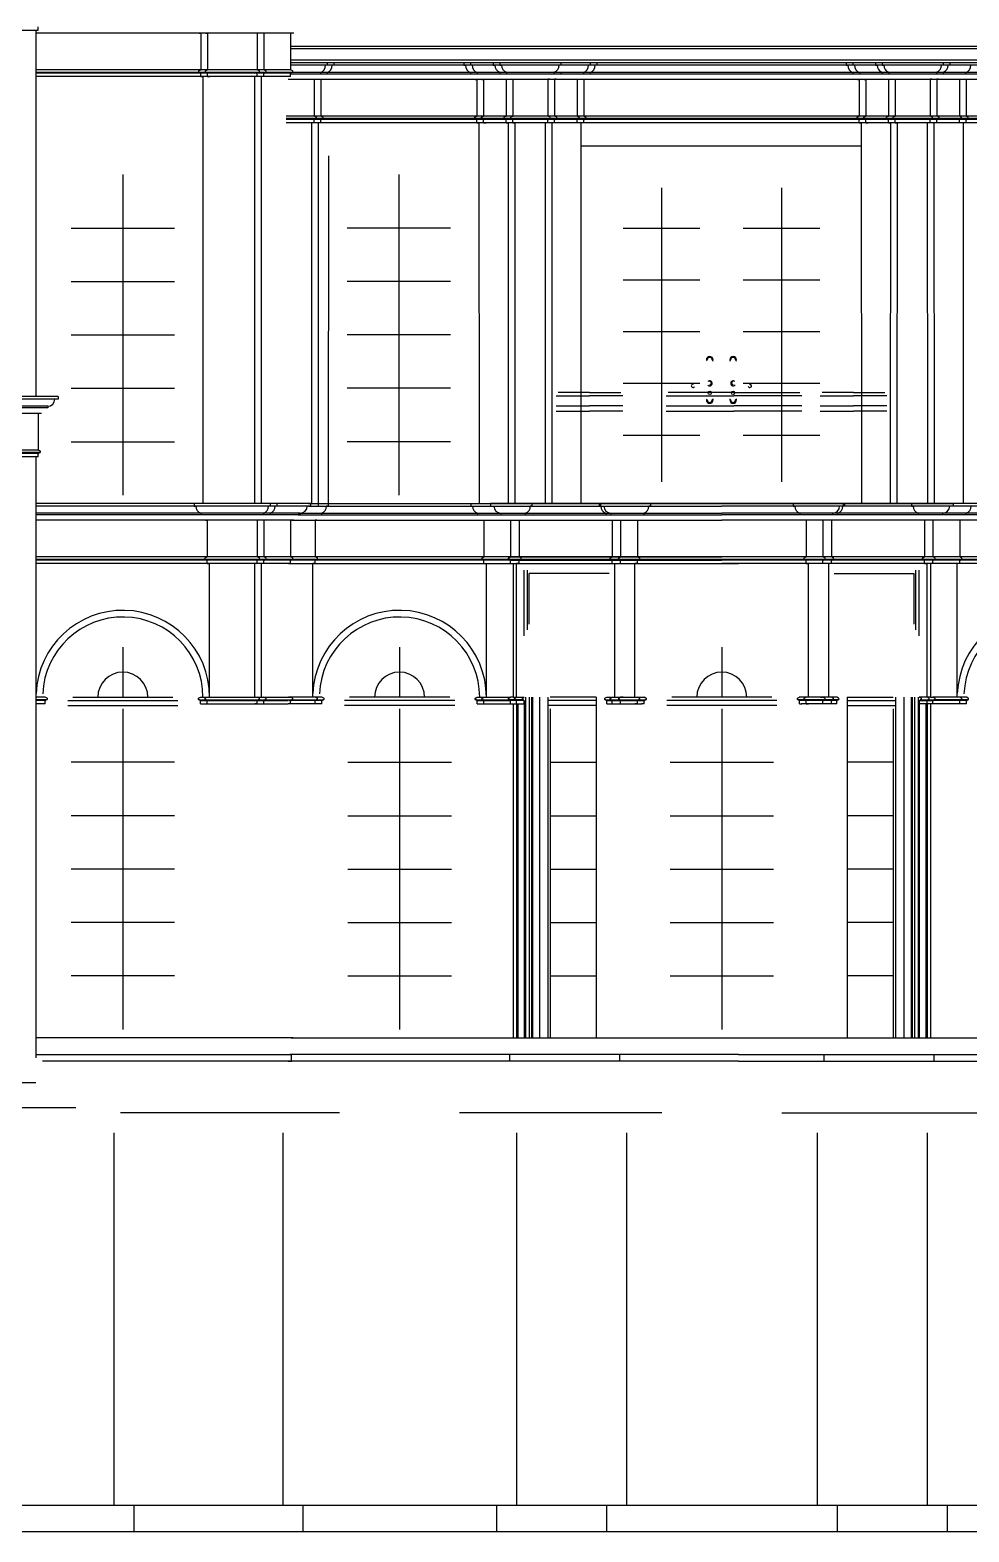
# Model space of a CAD drawing. Header units: metres. Extents: x 10516 to 12055, y -106 to 577.
# Drawn here: x 11385.5 to 11666.7, y -105.9 to 343.9 of the extents above; entities that cross this region are included whole.
import ezdxf

# ---------------------------------------------------------------- set-up
doc = ezdxf.new("R2010")
doc.units = ezdxf.units.M

msp = doc.modelspace()

# ---------------------------------------------------------------- linework, layer by layer
for p, q in [((11183.62, 343.83), (11387.92, 343.83)), ((11387.17, 343.83), (11387.17, 234.06)), ((11463.52, 342.93), (11387.17, 342.93)), ((11387.92, 343.83), (11387.92, 344.83)), ((11436.12, 342.93), (11436.62, 342.93)), ((11436.62, 342.93), (11436.62, 331.93)), ((11438.12, 342.93), (11438.62, 342.93)), ((11438.62, 342.93), (11438.62, 331.93)), ((11453.52, 342.93), (11453.52, 331.93)), ((11454.02, 342.93), (11453.52, 342.93)), ((11455.52, 342.93), (11455.52, 331.93)), ((11456.02, 342.93), (11455.52, 342.93)), ((11463.52, 342.93), (11463.52, 331.93)), ((11464.52, 342.93), (11463.52, 342.93)), ((11463.52, 339.06), (11753.14, 339.06)), ((11463.52, 338.31), (11757.15, 338.31)), ((11463.52, 334.92), (11753.14, 334.92)), ((11737.14, 334.06), (11463.52, 334.06)), ((11742.89, 333.31), (11463.52, 333.31)), ((11474.46, 334.06), (11474.46, 333.31)), ((11476.46, 333.31), (11475.96, 333.31)), ((11476.46, 334.06), (11476.46, 333.31)), ((11515.4, 334.06), (11515.4, 333.31)), ((11515.4, 333.31), (11515.9, 333.31)), ((11517.4, 334.06), (11517.4, 333.31)), ((11524.18, 334.1), (11524.18, 333.35)), ((11524.18, 333.35), (11524.68, 333.35)), ((11526.18, 334.1), (11526.18, 333.35)), ((11526.18, 333.35), (11526.68, 333.35)), ((11544.42, 333.35), (11543.92, 333.35)), ((11544.42, 334.1), (11544.42, 333.35)), ((11553.19, 334.06), (11553.19, 333.31)), ((11555.19, 333.31), (11554.69, 333.31)), ((11555.19, 334.06), (11555.19, 333.31)), ((11629.88, 334.06), (11629.88, 333.31)), ((11629.88, 333.31), (11630.38, 333.31)), ((11631.88, 334.06), (11631.88, 333.31)), ((11638.65, 334.1), (11638.65, 333.35)), ((11638.65, 333.35), (11639.15, 333.35)), ((11640.65, 334.1), (11640.65, 333.35)), ((11640.65, 333.35), (11641.15, 333.35)), ((11658.9, 333.35), (11658.4, 333.35)), ((11658.9, 334.1), (11658.9, 333.35)), ((11660.9, 333.35), (11660.4, 333.35)), ((11660.9, 334.1), (11660.9, 333.35)), ((11463.52, 331.93), (11387.17, 331.93)), ((11740.77, 331.18), (11387.17, 331.18)), ((11463.52, 330.93), (11387.17, 330.93)), ((11463.52, 329.93), (11387.17, 329.93)), ((11436.07, 331.66), (11436.62, 331.93)), ((11436.62, 330.93), (11436.43, 330.93)), ((11436.62, 329.93), (11436.62, 330.93)), ((11436.62, 329.93), (11437.37, 329.93)), ((11437.37, 202.06), (11437.37, 329.93)), ((11438.07, 331.66), (11438.62, 331.93)), ((11438.62, 329.93), (11438.62, 330.93)), ((11438.62, 329.93), (11439.37, 329.93)), ((11452.77, 202.06), (11452.77, 329.93)), ((11453.52, 329.93), (11452.77, 329.93)), ((11454.07, 331.66), (11453.52, 331.93)), ((11453.52, 329.93), (11453.52, 330.93)), ((11454.77, 202.06), (11454.77, 329.93)), ((11455.52, 329.93), (11454.77, 329.93)), ((11456.07, 331.66), (11455.52, 331.93)), ((11455.52, 330.93), (11455.71, 330.93)), ((11455.52, 329.93), (11455.52, 330.93)), ((11737.89, 329.06), (11462.77, 329.06)), ((11464.07, 331.66), (11463.52, 331.93)), ((11463.52, 330.93), (11463.71, 330.93)), ((11463.52, 329.93), (11463.52, 330.93)), ((11740.77, 330.68), (11463.52, 330.68)), ((11470.58, 329.06), (11470.58, 318.06)), ((11471.08, 329.06), (11470.58, 329.06)), ((11472.46, 331.18), (11472.46, 330.68)), ((11472.58, 329.06), (11472.58, 318.06)), ((11473.08, 329.06), (11472.58, 329.06)), ((11474.46, 331.18), (11474.46, 330.68)), ((11517.4, 331.18), (11517.4, 330.68)), ((11518.78, 329.06), (11519.28, 329.06)), ((11519.28, 329.06), (11519.28, 318.06)), ((11519.4, 331.18), (11519.4, 330.68)), ((11520.78, 329.06), (11521.28, 329.06)), ((11521.28, 329.06), (11521.28, 318.06)), ((11526.18, 331.22), (11526.18, 330.72)), ((11527.55, 329.1), (11528.05, 329.1)), ((11528.05, 329.1), (11528.04, 318.1)), ((11528.18, 331.22), (11528.18, 330.72)), ((11529.55, 329.1), (11530.05, 329.1)), ((11530.05, 329.1), (11530.04, 318.1)), ((11540.54, 329.1), (11540.55, 318.1)), ((11541.04, 329.1), (11540.54, 329.1)), ((11542.42, 331.22), (11542.42, 330.72)), ((11542.54, 329.1), (11542.55, 318.1)), ((11543.04, 329.1), (11542.54, 329.1)), ((11544.42, 331.22), (11544.42, 330.72)), ((11549.82, 329.06), (11549.32, 329.06)), ((11549.32, 329.06), (11549.32, 318.06)), ((11551.19, 331.18), (11551.19, 330.68)), ((11551.82, 329.06), (11551.32, 329.06)), ((11551.32, 329.06), (11551.32, 318.06)), ((11553.19, 331.18), (11553.19, 330.68)), ((11631.88, 331.18), (11631.88, 330.68)), ((11633.26, 329.06), (11633.76, 329.06)), ((11633.76, 329.06), (11633.76, 318.06)), ((11633.88, 331.18), (11633.88, 330.68)), ((11635.26, 329.06), (11635.76, 329.06)), ((11635.76, 329.06), (11635.76, 318.06)), ((11640.66, 331.22), (11640.66, 330.72)), ((11642.03, 329.1), (11642.53, 329.1)), ((11642.53, 329.1), (11642.52, 318.1)), ((11642.66, 331.22), (11642.66, 330.72)), ((11644.03, 329.1), (11644.53, 329.1)), ((11644.53, 329.1), (11644.52, 318.1)), ((11655.02, 329.1), (11655.03, 318.1)), ((11655.52, 329.1), (11655.02, 329.1)), ((11656.9, 331.22), (11656.9, 330.72)), ((11657.02, 329.1), (11657.03, 318.1)), ((11657.52, 329.1), (11657.02, 329.1)), ((11658.9, 331.22), (11658.9, 330.72)), ((11664.3, 329.06), (11663.8, 329.06)), ((11663.8, 329.06), (11663.8, 318.06)), ((11665.67, 331.18), (11665.67, 330.68)), ((11666.3, 329.06), (11665.8, 329.06)), ((11665.8, 329.06), (11665.8, 318.06)), ((11737.89, 318.06), (11462.14, 318.06)), ((11738.33, 317.31), (11462.14, 317.31)), ((11737.89, 317.06), (11462.14, 317.06)), ((11737.14, 316.06), (11462.14, 316.06)), ((11470.58, 316.06), (11469.83, 316.06)), ((11469.84, 202.06), (11469.83, 316.06)), ((11471.13, 317.78), (11470.58, 318.06)), ((11470.58, 316.06), (11470.58, 317.06)), ((11472.58, 316.06), (11471.83, 316.06)), ((11471.83, 201.31), (11471.83, 316.06)), ((11473.13, 317.78), (11472.58, 318.06)), ((11472.58, 317.06), (11472.77, 317.06)), ((11472.58, 316.06), (11472.58, 317.06)), ((11518.73, 317.78), (11519.28, 318.06)), ((11519.28, 317.06), (11519.09, 317.06)), ((11519.28, 316.06), (11519.28, 317.06)), ((11519.28, 316.06), (11520.03, 316.06)), ((11520.06, 202.06), (11520.03, 316.06)), ((11520.73, 317.78), (11521.28, 318.06)), ((11521.28, 316.06), (11521.28, 317.06)), ((11521.28, 316.06), (11522.03, 316.06)), ((11527.5, 317.82), (11528.04, 318.1)), ((11528.04, 317.1), (11527.86, 317.1)), ((11528.04, 316.1), (11528.04, 317.1)), ((11528.04, 316.1), (11528.79, 316.1)), ((11528.73, 202.1), (11528.79, 316.1)), ((11529.5, 317.82), (11530.04, 318.1)), ((11530.04, 317.1), (11529.86, 317.1)), ((11530.04, 316.1), (11530.04, 317.1)), ((11530.04, 316.1), (11530.79, 316.1)), ((11530.73, 202.1), (11530.79, 316.1)), ((11540.55, 316.1), (11539.8, 316.1)), ((11539.87, 202.1), (11539.8, 316.1)), ((11541.1, 317.82), (11540.55, 318.1)), ((11540.55, 317.1), (11540.74, 317.1)), ((11540.55, 316.1), (11540.55, 317.1)), ((11542.55, 316.1), (11541.8, 316.1)), ((11541.87, 202.1), (11541.8, 316.1)), ((11543.1, 317.82), (11542.55, 318.1)), ((11542.55, 317.1), (11542.74, 317.1)), ((11542.55, 316.1), (11542.55, 317.1)), ((11549.32, 316.06), (11548.57, 316.06)), ((11549.87, 317.78), (11549.32, 318.06)), ((11549.32, 316.06), (11549.32, 317.06)), ((11550.53, 202.06), (11550.57, 316.06)), ((11551.32, 316.06), (11550.57, 316.06)), ((11551.87, 317.78), (11551.32, 318.06)), ((11551.32, 317.06), (11551.51, 317.06)), ((11551.32, 316.06), (11551.32, 317.06)), ((11633.21, 317.78), (11633.76, 318.06)), ((11633.76, 317.06), (11633.57, 317.06)), ((11633.76, 316.06), (11633.76, 317.06)), ((11633.76, 316.06), (11634.51, 316.06)), ((11634.54, 202.06), (11634.51, 316.06)), ((11635.21, 317.78), (11635.76, 318.06)), ((11635.76, 316.06), (11635.76, 317.06)), ((11635.76, 316.06), (11636.51, 316.06)), ((11641.97, 317.82), (11642.52, 318.1)), ((11642.52, 317.1), (11642.33, 317.1)), ((11642.52, 316.1), (11642.52, 317.1)), ((11642.52, 316.1), (11643.27, 316.1)), ((11643.2, 202.1), (11643.27, 316.1)), ((11643.97, 317.82), (11644.52, 318.1)), ((11644.52, 317.1), (11644.33, 317.1)), ((11644.52, 316.1), (11644.52, 317.1)), ((11644.52, 316.1), (11645.27, 316.1)), ((11645.2, 202.1), (11645.27, 316.1)), ((11655.03, 316.1), (11654.28, 316.1)), ((11654.35, 202.1), (11654.28, 316.1)), ((11655.58, 317.82), (11655.03, 318.1)), ((11655.03, 317.1), (11655.22, 317.1)), ((11655.03, 316.1), (11655.03, 317.1)), ((11657.03, 316.1), (11656.28, 316.1)), ((11656.35, 202.1), (11656.28, 316.1)), ((11657.58, 317.82), (11657.03, 318.1)), ((11657.03, 317.1), (11657.22, 317.1)), ((11657.03, 316.1), (11657.03, 317.1)), ((11663.8, 316.06), (11663.05, 316.06)), ((11664.34, 317.78), (11663.8, 318.06)), ((11663.8, 316.06), (11663.8, 317.06)), ((11665.01, 202.06), (11665.05, 316.06)), ((11665.8, 316.06), (11665.05, 316.06)), ((11666.34, 317.78), (11665.8, 318.06)), ((11665.8, 317.06), (11665.98, 317.06)), ((11665.8, 316.06), (11665.8, 317.06)), ((11474.84, 306.15), (11474.78, 201.31)), ((11634.54, 309.06), (11550.54, 309.06)), ((11413.27, 300.56), (11413.27, 204.56)), ((11495.94, 300.56), (11495.94, 204.56)), ((11574.55, 296.56), (11574.55, 208.56, -1.02)), ((11610.55, 296.56), (11610.55, 208.56, -1.02)), ((11397.77, 284.56), (11428.77, 284.56)), ((11511.44, 284.56), (11480.44, 284.56)), ((11563.07, 284.56, -1.02), (11586.02, 284.56, -1.02)), ((11599.07, 284.56, -1.02), (11622.03, 284.56, -1.02)), ((11397.77, 268.56), (11428.77, 268.56)), ((11511.44, 268.56), (11480.44, 268.56)), ((11563.07, 269.06, -1.02), (11586.02, 269.06, -1.02)), ((11599.07, 269.06, -1.02), (11622.03, 269.06, -1.02)), ((11397.77, 252.56), (11428.77, 252.56)), ((11511.44, 252.56), (11480.44, 252.56)), ((11563.07, 253.56, -1.02), (11586.02, 253.56, -1.02)), ((11599.07, 253.56, -1.02), (11622.03, 253.56, -1.02)), ((11393.92, 234.06), (11337.02, 234.06)), ((11393.92, 234.06), (11393.92, 233.31)), ((11397.77, 236.56), (11428.77, 236.56)), ((11511.44, 236.56), (11480.44, 236.56)), ((11543.02, 234.26, 1.89), (11553, 234.26, 1.76)), ((11553, 235.26, 1.76), (11543.6, 235.26, 1.88)), ((11553, 235.26, 1.52), (11562.4, 235.26, 1.65)), ((11562.98, 234.26, 1.65), (11553, 234.26, 1.52)), ((11563.07, 238.06, -1.02), (11586.02, 238.06, -1.02)), ((11575.98, 234.26, 1.71), (11596.28, 234.26, 1.54)), ((11596.28, 235.26, 1.54), (11576.56, 235.26, 1.71)), ((11596.28, 235.26, 1.54), (11616.01, 235.26, 1.71)), ((11616.59, 234.26, 1.71), (11596.28, 234.26, 1.54)), ((11599.07, 238.06, -1.02), (11622.03, 238.06, -1.02)), ((11622.09, 234.26, 1.65), (11632.07, 234.26, 1.52)), ((11632.07, 235.26, 1.52), (11622.67, 235.26, 1.65)), ((11632.07, 235.26, 1.76), (11641.48, 235.26, 1.88)), ((11642.06, 234.26, 1.89), (11632.07, 234.26, 1.76)), ((11390.79, 231.18), (11332.15, 231.18)), ((11392.92, 233.31), (11338.02, 233.31)), ((11390.79, 230.68), (11340.18, 230.68)), ((11390.79, 231.18), (11390.79, 230.68)), ((11393.92, 233.31), (11392.92, 233.31)), ((11543.02, 231.26, 4.51), (11553, 231.26, 4.37)), ((11543.02, 229.76, 1.83), (11553, 229.76, 1.85)), ((11562.98, 231.26, 4.27), (11553, 231.26, 4.14)), ((11562.98, 229.76, 1.6), (11553, 229.76, 1.61)), ((11575.98, 231.26, 4.33), (11596.28, 231.26, 4.16)), ((11575.98, 229.76, 1.65), (11596.28, 229.76, 1.76)), ((11616.59, 231.26, 4.33), (11596.28, 231.26, 4.16)), ((11616.59, 229.76, 1.65), (11596.28, 229.76, 1.76)), ((11622.09, 231.26, 4.27), (11632.07, 231.26, 4.14)), ((11622.09, 229.76, 1.6), (11632.07, 229.76, 1.61)), ((11642.06, 231.26, 4.51), (11632.07, 231.26, 4.37)), ((11642.06, 229.76, 1.83), (11632.07, 229.76, 1.85)), ((11387.92, 229.06), (11343.02, 229.06)), ((11387.92, 229.06), (11387.92, 218.06)), ((11388.92, 229.06), (11387.92, 229.06)), ((11388.52, 229.06), (11388.02, 229.06)), ((11397.77, 220.56), (11428.77, 220.56)), ((11511.44, 220.56), (11480.44, 220.56)), ((11563.07, 222.56, -1.02), (11586.02, 222.56, -1.02)), ((11599.07, 222.56, -1.02), (11622.03, 222.56, -1.02)), ((11388.36, 217.31), (11334.58, 217.31)), ((11387.92, 218.06), (11343.02, 218.06)), ((11387.92, 217.06), (11343.02, 217.06)), ((11387.17, 216.06), (11343.77, 216.06)), ((11387.17, 216.06), (11387.17, 36.06)), ((11387.92, 216.06), (11387.17, 216.06)), ((11388.47, 217.78), (11387.92, 218.06)), ((11387.92, 217.06), (11388.11, 217.06)), ((11387.92, 216.06), (11387.92, 217.06)), ((11388.57, 217.78), (11388.02, 218.06)), ((11469.52, 202.06), (11387.17, 202.06)), ((11468.52, 201.31), (11387.17, 201.31)), ((11466.39, 199.18), (11387.17, 199.18)), ((11466.39, 198.68), (11387.17, 198.68)), ((11434.64, 202.06), (11434.64, 201.31)), ((11434.64, 201.31), (11435.14, 201.31)), ((11436.64, 199.18), (11436.64, 198.68)), ((11455.39, 199.18), (11455.39, 198.68)), ((11457.4, 201.31), (11456.9, 201.31)), ((11457.39, 199.18), (11457.39, 198.68)), ((11457.4, 202.06), (11457.4, 201.31)), ((11459.4, 201.31), (11458.9, 201.31)), ((11459.4, 202.06), (11459.4, 201.31)), ((11465.77, 199.18), (11592.64, 199.18)), ((11465.77, 198.68), (11592.64, 198.68)), ((11466.39, 199.18), (11466.39, 198.68)), ((11469.52, 201.31), (11468.52, 201.31)), ((11468.89, 202.06), (11592.64, 202.06)), ((11468.89, 201.31), (11592.64, 201.31)), ((11469.52, 202.06), (11469.52, 201.31)), ((11472.77, 199.18), (11472.77, 198.68)), ((11474.78, 201.31), (11474.28, 201.31)), ((11517.52, 202.06), (11517.52, 201.31)), ((11517.52, 201.31), (11518.02, 201.31)), ((11519.52, 199.18), (11519.52, 198.68)), ((11523.37, 202.06), (11523.37, 201.31)), ((11592.64, 202.06, -0.34), (11523.37, 202.06)), ((11523.37, 202.06), (11592.64, 202.06, -1.83)), ((11523.37, 202.05), (11523.37, 201.3)), ((11523.37, 201.31), (11524.37, 201.31)), ((11523.37, 201.3), (11524.37, 201.3)), ((11524.37, 201.31), (11592.64, 201.31, -0.34)), ((11524.37, 201.31), (11592.64, 201.31, -1.84)), ((11526.5, 199.18), (11526.5, 198.68)), ((11526.5, 199.18), (11592.64, 199.18, -0.34)), ((11526.5, 199.18), (11592.64, 199.18, -1.81)), ((11526.5, 199.17), (11526.5, 198.67)), ((11526.5, 198.68), (11592.64, 198.68, -0.34)), ((11526.5, 198.68), (11592.64, 198.68, -1.81)), ((11533.8, 199.18, -0.34), (11533.8, 198.68, -0.34)), ((11535.8, 201.31, -0.34), (11535.3, 201.31, -0.34)), ((11535.8, 202.06, -0.34), (11535.8, 201.31, -0.34)), ((11555.94, 202.06, -0.34), (11555.94, 201.31, -0.34)), ((11555.94, 201.31, -0.34), (11556.44, 201.31, -0.34)), ((11556.33, 202.06, -0.34), (11556.33, 201.31, -0.34)), ((11556.33, 201.31, -0.34), (11557.33, 201.31, -0.34)), ((11557.94, 199.18, -0.34), (11557.94, 198.68, -0.34)), ((11559.46, 199.18, -0.34), (11559.46, 198.68, -0.34)), ((11569.26, 199.18), (11569.26, 198.68)), ((11571.27, 201.31), (11570.77, 201.31)), ((11571.27, 202.06), (11571.27, 201.31)), ((11722.39, 202.06), (11592.64, 202.06)), ((11592.64, 202.06, -0.34), (11661.89, 202.06)), ((11661.89, 202.06), (11592.64, 202.06, -1.83)), ((11722.39, 201.31), (11592.64, 201.31)), ((11660.89, 201.31), (11592.64, 201.31, -0.34)), ((11660.89, 201.31), (11592.64, 201.31, -1.84)), ((11722.39, 199.18), (11592.64, 199.18)), ((11658.77, 199.18), (11592.64, 199.18, -0.34)), ((11658.77, 199.18), (11592.64, 199.18, -1.81)), ((11721.74, 198.68), (11592.64, 198.68)), ((11658.77, 198.68), (11592.64, 198.68, -0.34)), ((11658.77, 198.68), (11592.64, 198.68, -1.81)), ((11614.01, 202.06), (11614.01, 201.31)), ((11614.01, 201.31), (11614.51, 201.31)), ((11616.01, 199.18), (11616.01, 198.68)), ((11625.82, 199.18, -0.34), (11625.82, 198.68, -0.34)), ((11627.34, 199.18, -0.34), (11627.34, 198.68, -0.34)), ((11628.95, 201.31, -0.34), (11627.95, 201.31, -0.34)), ((11629.34, 201.31, -0.34), (11628.84, 201.31, -0.34)), ((11628.95, 202.06, -0.34), (11628.95, 201.31, -0.34)), ((11629.34, 202.06, -0.34), (11629.34, 201.31, -0.34)), ((11649.48, 202.06, -0.34), (11649.48, 201.31, -0.34)), ((11649.48, 201.31, -0.34), (11649.98, 201.31, -0.34)), ((11651.48, 199.18, -0.34), (11651.48, 198.68, -0.34)), ((11658.77, 199.18), (11658.77, 198.68)), ((11661.89, 201.31), (11660.89, 201.31)), ((11661.89, 202.06), (11661.89, 201.31)), ((11665.77, 199.18), (11665.77, 198.68)), ((11463.52, 197.06), (11387.17, 197.06)), ((11438.02, 197.06), (11438.52, 197.06)), ((11438.52, 197.06), (11438.52, 186.06)), ((11453.52, 197.06), (11453.52, 186.06)), ((11454.02, 197.06), (11453.52, 197.06)), ((11455.52, 197.06), (11455.52, 186.06)), ((11456.02, 197.06), (11455.52, 197.06)), ((11463.52, 197.06), (11463.52, 186.06)), ((11464.52, 197.06), (11463.52, 197.06)), ((11463.89, 197.06), (11592.64, 197.06)), ((11470.9, 197.06), (11470.9, 186.06)), ((11471.4, 197.06), (11470.9, 197.06)), ((11520.9, 197.06), (11521.4, 197.06)), ((11521.4, 197.06), (11521.4, 186.06)), ((11528.37, 197.06), (11529.37, 197.06)), ((11528.37, 197.05), (11529.37, 197.05)), ((11529.37, 197.06), (11529.37, 186.06)), ((11529.37, 197.06), (11592.64, 197.06, -0.34)), ((11529.37, 197.06), (11592.64, 197.06, -1.81)), ((11529.37, 197.05), (11529.37, 186.05)), ((11531.93, 197.06, -0.34), (11531.93, 186.06, -0.34)), ((11559.82, 197.06, -0.34), (11559.82, 186.06, -0.34)), ((11561.33, 197.06, -0.34), (11562.33, 197.06, -0.34)), ((11562.33, 197.06, -0.34), (11562.33, 186.06, -0.34)), ((11567.39, 197.06), (11567.39, 186.06)), ((11722.39, 197.06), (11592.64, 197.06)), ((11655.89, 197.06), (11592.64, 197.06, -0.34)), ((11655.89, 197.06), (11592.64, 197.06, -1.81)), ((11617.89, 197.06), (11617.89, 186.06)), ((11622.95, 197.06, -0.34), (11622.95, 186.06, -0.34)), ((11623.95, 197.06, -0.34), (11622.95, 197.06, -0.34)), ((11625.46, 197.06, -0.34), (11625.46, 186.06, -0.34)), ((11653.35, 197.06, -0.34), (11653.35, 186.06, -0.34)), ((11655.89, 197.06), (11655.89, 186.06)), ((11656.89, 197.06), (11655.89, 197.06)), ((11663.89, 197.06), (11663.89, 186.06)), ((11664.39, 197.06), (11663.89, 197.06)), ((11985.89, 186.06), (11387.17, 186.06)), ((11986.33, 185.31), (11387.17, 185.31)), ((11597.64, 185.06), (11387.17, 185.06)), ((11437.97, 185.78), (11438.52, 186.06)), ((11438.52, 184.06), (11438.52, 185.06)), ((11454.07, 185.78), (11453.52, 186.06)), ((11453.52, 184.06), (11453.52, 185.06)), ((11456.07, 185.78), (11455.52, 186.06)), ((11455.52, 185.06), (11455.71, 185.06)), ((11455.52, 184.06), (11455.52, 185.06)), ((11464.07, 185.78), (11463.52, 186.06)), ((11463.52, 185.06), (11463.71, 185.06)), ((11463.52, 184.06), (11463.52, 185.06)), ((11471.45, 185.78), (11470.9, 186.06)), ((11470.9, 184.06), (11470.9, 185.06)), ((11520.85, 185.78), (11521.4, 186.06)), ((11521.4, 184.06), (11521.4, 185.06)), ((11528.82, 185.78), (11529.37, 186.06)), ((11528.83, 185.77), (11529.37, 186.05)), ((11528.93, 185.31), (11592.64, 185.31, -0.34)), ((11528.93, 185.31), (11592.64, 185.31, -0.34)), ((11529.37, 185.06), (11529.18, 185.06)), ((11529.37, 185.05), (11529.18, 185.05)), ((11529.37, 186.06), (11592.64, 186.06, -0.34)), ((11529.37, 186.06), (11592.64, 186.06, -0.34)), ((11529.37, 184.06), (11529.37, 185.06)), ((11529.37, 185.06), (11592.64, 185.06, -0.34)), ((11529.37, 185.06), (11592.64, 185.06, -0.34)), ((11529.37, 184.05), (11529.37, 185.05)), ((11532.47, 185.78, -0.34), (11531.93, 186.06, -0.34)), ((11531.93, 185.06, -0.34), (11532.11, 185.06, -0.34)), ((11531.93, 184.06, -0.34), (11531.93, 185.06, -0.34)), ((11559.27, 185.78, -0.34), (11559.82, 186.06, -0.34)), ((11559.82, 185.06, -0.34), (11559.63, 185.06, -0.34)), ((11559.82, 184.06, -0.34), (11559.82, 185.06, -0.34)), ((11561.78, 185.78, -0.34), (11562.33, 186.06, -0.34)), ((11562.33, 185.06, -0.34), (11562.14, 185.06, -0.34)), ((11562.33, 184.06, -0.34), (11562.33, 185.06, -0.34)), ((11567.94, 185.78), (11567.39, 186.06)), ((11567.39, 185.06), (11567.58, 185.06)), ((11567.39, 184.06), (11567.39, 185.06)), ((11655.89, 186.06), (11592.64, 186.06, -0.34)), ((11655.89, 186.06), (11592.64, 186.06, -0.34)), ((11656.33, 185.31), (11592.64, 185.31, -0.34)), ((11656.33, 185.31), (11592.64, 185.31, -0.34)), ((11655.89, 185.06), (11592.64, 185.06, -0.34)), ((11655.89, 185.06), (11592.64, 185.06, -0.34)), ((11722.21, 185.06), (11597.64, 185.06)), ((11617.34, 185.78), (11617.89, 186.06)), ((11617.89, 185.06), (11617.7, 185.06)), ((11617.89, 184.06), (11617.89, 185.06)), ((11623.49, 185.78, -0.34), (11622.95, 186.06, -0.34)), ((11622.95, 185.06, -0.34), (11623.13, 185.06, -0.34)), ((11622.95, 184.06, -0.34), (11622.95, 185.06, -0.34)), ((11626.01, 185.78, -0.34), (11625.46, 186.06, -0.34)), ((11625.46, 185.06, -0.34), (11625.65, 185.06, -0.34)), ((11625.46, 184.06, -0.34), (11625.46, 185.06, -0.34)), ((11652.8, 185.78, -0.34), (11653.35, 186.06, -0.34)), ((11653.35, 185.06, -0.34), (11653.16, 185.06, -0.34)), ((11653.35, 184.06, -0.34), (11653.35, 185.06, -0.34)), ((11656.44, 185.78), (11655.89, 186.06)), ((11656.44, 185.78), (11655.89, 186.06)), ((11655.89, 185.06), (11656.08, 185.06)), ((11655.89, 184.06), (11655.89, 185.06)), ((11664.44, 185.78), (11663.89, 186.06)), ((11663.89, 185.06), (11664.08, 185.06)), ((11663.89, 184.06), (11663.89, 185.06)), ((11462.77, 184.06), (11387.17, 184.06)), ((11438.52, 184.06), (11439.27, 184.06)), ((11439.27, 144.06), (11439.27, 184.06)), ((11452.77, 144.06), (11452.77, 184.06)), ((11453.52, 184.06), (11452.77, 184.06)), ((11454.77, 144.06), (11454.77, 184.06)), ((11455.52, 184.06), (11454.77, 184.06)), ((11463.52, 184.06), (11462.77, 184.06)), ((11462.89, 184.06), (11597.64, 184.06)), ((11470.15, 144.06), (11470.15, 184.06)), ((11470.9, 184.06), (11470.15, 184.06)), ((11521.4, 184.06), (11522.15, 184.06)), ((11522.15, 144.06), (11522.15, 184.06)), ((11529.37, 184.06), (11530.12, 184.06)), ((11529.37, 184.05), (11530.12, 184.05)), ((11530.12, 184.06), (11530.12, 144.06)), ((11530.12, 184.06), (11592.64, 184.06, -0.34)), ((11530.12, 184.06), (11592.64, 184.06, -0.34)), ((11531.18, 144.06, -0.34), (11531.18, 184.06, -0.34)), ((11531.93, 184.06, -0.34), (11531.18, 184.06, -0.34)), ((11533.5, 162.41, -0.34), (11533.5, 182.06, -0.34)), ((11534.5, 164.21, -0.34), (11534.5, 182.06, -0.34)), ((11558.95, 181.06), (11535, 181.06)), ((11535, 165.89, -0.34), (11535, 181.06, -0.34)), ((11559.82, 184.06, -0.34), (11560.57, 184.06, -0.34)), ((11560.57, 144.06, -0.34), (11560.57, 184.06, -0.34)), ((11562.33, 184.06, -0.34), (11563.08, 184.06, -0.34)), ((11566.64, 144.06), (11566.64, 184.06)), ((11567.39, 184.06), (11566.64, 184.06)), ((11655.14, 184.06), (11592.64, 184.06, -0.34)), ((11655.14, 184.06), (11592.64, 184.06, -0.34)), ((11722.39, 184.06), (11597.64, 184.06)), ((11617.89, 184.06), (11618.64, 184.06)), ((11618.64, 144.06), (11618.64, 184.06)), ((11622.95, 184.06, -0.34), (11622.2, 184.06, -0.34)), ((11624.71, 144.06, -0.34), (11624.71, 184.06, -0.34)), ((11625.46, 184.06, -0.34), (11624.71, 184.06, -0.34)), ((11626.33, 181.06), (11650.28, 181.06)), ((11650.28, 165.89, -0.34), (11650.28, 181.06, -0.34)), ((11650.78, 164.21, -0.34), (11650.78, 182.06, -0.34)), ((11651.78, 162.41, -0.34), (11651.78, 182.06, -0.34)), ((11653.35, 184.06, -0.34), (11654.1, 184.06, -0.34)), ((11654.1, 144.06, -0.34), (11654.1, 184.06, -0.34)), ((11655.89, 184.06), (11655.14, 184.06)), ((11655.14, 184.06), (11655.14, 144.06)), ((11663.14, 144.06), (11663.14, 184.06)), ((11663.89, 184.06), (11663.14, 184.06)), ((11413.27, 159.06), (11413.27, 144.06)), ((11496.15, 159.06), (11496.15, 144.06)), ((11592.64, 159.06), (11592.64, 144.06)), ((11390.02, 144.06), (11387.17, 144.06)), ((11390.57, 143.78), (11390.02, 144.06)), ((11398.27, 144.06), (11428.27, 144.06)), ((11435.97, 143.78), (11436.52, 144.06)), ((11436.52, 144.06), (11462.77, 144.06)), ((11437.97, 143.78), (11438.52, 144.06)), ((11454.07, 143.78), (11453.52, 144.06)), ((11456.07, 143.78), (11455.52, 144.06)), ((11462.77, 144.06), (11463.52, 144.06)), ((11472.89, 144.06), (11462.89, 144.06)), ((11464.07, 143.78), (11463.52, 144.06)), ((11471.45, 143.78), (11470.9, 144.06)), ((11473.45, 143.78), (11472.9, 144.06)), ((11511.15, 144.06), (11481.15, 144.06)), ((11518.85, 143.78), (11519.4, 144.06)), ((11519.39, 144.06), (11529.39, 144.06)), ((11520.85, 143.78), (11521.4, 144.06)), ((11528.82, 143.78), (11529.37, 144.06)), ((11528.83, 143.77), (11529.38, 144.05)), ((11530.12, 144.06), (11529.37, 144.06)), ((11530.13, 144.05), (11529.38, 144.05)), ((11530.12, 144.06, 0.34), (11533.5, 144.06)), ((11530.63, 143.78, -0.34), (11531.18, 144.06, -0.34)), ((11532.95, 143.78, -0.34), (11533.5, 144.06, -0.34)), ((11533.85, 144.06, -0.34), (11533.85, 42.06, -0.34)), ((11534.91, 144.06, -0.34), (11534.91, 42.06, -0.34)), ((11535.62, 144.06, -0.34), (11535.62, 42.06, -0.34)), ((11535.97, 144.06, -0.34), (11535.97, 42.06, -0.34)), ((11538.09, 144.06, -0.34), (11538.09, 42.06, -0.34)), ((11540.58, 144.06, -0.34), (11540.58, 42.06, -0.34)), ((11555.06, 144.06, -0.34), (11541.29, 144.06, -0.34)), ((11555.06, 144.06, -0.34), (11555.06, 42.06, -0.34)), ((11557.65, 143.78, -0.34), (11558.2, 144.06, -0.34)), ((11558.2, 144.06), (11569.49, 144.06)), ((11559.27, 143.78, -0.34), (11559.82, 144.06, -0.34)), ((11561.78, 143.78, -0.34), (11562.33, 144.06, -0.34)), ((11563.08, 144.06, -0.34), (11562.33, 144.06, -0.34)), ((11567.94, 143.78), (11567.39, 144.06)), ((11569.94, 143.78), (11569.39, 144.06)), ((11607.64, 144.06), (11577.64, 144.06)), ((11615.34, 143.78), (11615.89, 144.06)), ((11627.08, 144.06), (11615.78, 144.06)), ((11617.34, 143.78), (11617.89, 144.06)), ((11622.2, 144.06, -0.34), (11622.95, 144.06, -0.34)), ((11623.49, 143.78, -0.34), (11622.95, 144.06, -0.34)), ((11626.01, 143.78, -0.34), (11625.46, 144.06, -0.34)), ((11627.62, 143.78, -0.34), (11627.08, 144.06, -0.34)), ((11630.21, 144.06, -0.34), (11630.21, 42.06, -0.34)), ((11630.21, 144.06, -0.34), (11643.99, 144.06, -0.34)), ((11644.7, 144.06, -0.34), (11644.7, 42.06, -0.34)), ((11647.18, 144.06, -0.34), (11647.18, 42.06, -0.34)), ((11649.31, 144.06, -0.34), (11649.31, 42.06, -0.34)), ((11649.66, 144.06, -0.34), (11649.66, 42.06, -0.34)), ((11650.37, 144.06, -0.34), (11650.37, 42.06, -0.34)), ((11651.43, 144.06, -0.34), (11651.43, 42.06, -0.34)), ((11655.14, 144.06, 0.34), (11651.78, 144.06)), ((11652.33, 143.78, -0.34), (11651.78, 144.06, -0.34)), ((11654.65, 143.78, -0.34), (11654.1, 144.06, -0.34)), ((11655.14, 144.06), (11655.89, 144.06)), ((11665.89, 144.06), (11655.89, 144.06)), ((11656.44, 143.78), (11655.89, 144.06)), ((11664.44, 143.78), (11663.89, 144.06)), ((11666.44, 143.78), (11665.89, 144.06)), ((11390.46, 143.31), (11387.17, 143.31)), ((11390.02, 143.06), (11387.17, 143.06)), ((11390.02, 142.06), (11387.17, 142.06)), ((11390.02, 143.06), (11390.21, 143.06)), ((11390.02, 142.06), (11390.02, 143.06)), ((11396.77, 143.06), (11429.77, 143.06)), ((11396.77, 141.56), (11429.77, 141.56)), ((11413.27, 140.56), (11413.27, 44.56)), ((11436.08, 143.31), (11473.33, 143.31)), ((11436.52, 143.06), (11436.33, 143.06)), ((11436.52, 142.06), (11436.52, 143.06)), ((11436.52, 143.06), (11462.77, 143.06)), ((11436.52, 142.06), (11462.77, 142.06)), ((11438.52, 142.06), (11438.52, 143.06)), ((11438.52, 142.06), (11439.27, 142.06)), ((11453.52, 142.06), (11452.77, 142.06)), ((11453.52, 142.06), (11453.52, 143.06)), ((11455.52, 143.06), (11455.71, 143.06)), ((11455.52, 142.06), (11455.52, 143.06)), ((11463.52, 142.06), (11462.77, 142.06)), ((11472.9, 142.06), (11462.89, 142.06)), ((11472.89, 143.06), (11463.08, 143.06)), ((11463.52, 143.06), (11463.71, 143.06)), ((11463.52, 142.06), (11463.52, 143.06)), ((11470.9, 142.06), (11470.15, 142.06)), ((11470.9, 142.06), (11470.9, 143.06)), ((11472.9, 143.06), (11473.09, 143.06)), ((11472.9, 142.06), (11472.9, 143.06)), ((11512.65, 143.06), (11479.65, 143.06)), ((11512.65, 141.56), (11479.65, 141.56)), ((11496.15, 140.56), (11496.15, 44.56)), ((11518.96, 143.31), (11528.96, 143.31)), ((11519.4, 143.06), (11519.21, 143.06)), ((11519.39, 143.06), (11529.21, 143.06)), ((11519.4, 142.06), (11519.4, 143.06)), ((11519.4, 142.06), (11529.39, 142.06)), ((11521.4, 142.06), (11521.4, 143.06)), ((11521.4, 142.06), (11522.15, 142.06)), ((11533.06, 143.31), (11528.93, 143.31, 0.34)), ((11529.37, 143.06), (11529.18, 143.06)), ((11533.5, 143.06), (11529.18, 143.06, 0.34)), ((11529.38, 143.05), (11529.19, 143.05)), ((11529.37, 142.06), (11529.37, 143.06)), ((11529.37, 142.06), (11530.12, 142.06)), ((11529.38, 142.05), (11529.38, 143.05)), ((11529.38, 142.05), (11530.13, 142.05)), ((11530.12, 142.06, 0.34), (11533.5, 142.06)), ((11530.12, 142.06), (11530.12, 42.06)), ((11531.18, 143.06, -0.34), (11530.99, 143.06, -0.34)), ((11531.18, 142.06, -0.34), (11531.18, 143.06, -0.34)), ((11531.18, 142.06, -0.34), (11531.18, 42.06, -0.34)), ((11531.53, 142.06, -0.34), (11531.53, 42.06, -0.34)), ((11533.5, 143.06, -0.34), (11533.31, 143.06, -0.34)), ((11533.5, 143.06, -0.34), (11533.5, 42.06, -0.34)), ((11533.5, 142.06, -0.34), (11533.5, 143.06, -0.34)), ((11555.06, 143.06, -0.34), (11540.58, 143.06, -0.34)), ((11555.06, 141.56, -0.34), (11540.58, 141.56, -0.34)), ((11541.29, 140.56, -0.34), (11541.29, 42.06, -0.34)), ((11557.76, 143.31), (11569.93, 143.31)), ((11558.01, 143.06), (11569.49, 143.06)), ((11558.2, 143.06, -0.34), (11558.01, 143.06, -0.34)), ((11558.2, 142.06, -0.34), (11558.2, 143.06, -0.34)), ((11558.2, 142.06), (11568.74, 142.06)), ((11558.2, 142.06, -0.34), (11558.95, 142.06, -0.34)), ((11559.82, 143.06, -0.34), (11559.63, 143.06, -0.34)), ((11559.82, 142.06, -0.34), (11559.82, 143.06, -0.34)), ((11559.82, 142.06, -0.34), (11560.57, 142.06, -0.34)), ((11562.33, 143.06, -0.34), (11562.14, 143.06, -0.34)), ((11562.33, 142.06, -0.34), (11562.33, 143.06, -0.34)), ((11562.33, 142.06, -0.34), (11563.08, 142.06, -0.34)), ((11567.39, 142.06), (11566.64, 142.06)), ((11567.39, 143.06), (11567.58, 143.06)), ((11567.39, 142.06), (11567.39, 143.06)), ((11569.39, 142.06), (11568.64, 142.06)), ((11569.39, 143.06), (11569.58, 143.06)), ((11569.39, 142.06), (11569.39, 143.06)), ((11609.14, 143.06), (11576.14, 143.06)), ((11609.14, 141.56), (11576.14, 141.56)), ((11592.64, 140.56), (11592.64, 44.56)), ((11627.51, 143.31), (11615.34, 143.31)), ((11615.89, 143.06), (11615.7, 143.06)), ((11627.26, 143.06), (11615.78, 143.06)), ((11615.89, 142.06), (11615.89, 143.06)), ((11615.89, 142.06), (11616.64, 142.06)), ((11627.08, 142.06), (11616.53, 142.06)), ((11617.89, 143.06), (11617.7, 143.06)), ((11617.89, 142.06), (11617.89, 143.06)), ((11617.89, 142.06), (11618.64, 142.06)), ((11622.95, 142.06, -0.34), (11622.2, 142.06, -0.34)), ((11622.95, 143.06, -0.34), (11623.13, 143.06, -0.34)), ((11622.95, 142.06, -0.34), (11622.95, 143.06, -0.34)), ((11625.46, 142.06, -0.34), (11624.71, 142.06, -0.34)), ((11625.46, 143.06, -0.34), (11625.65, 143.06, -0.34)), ((11625.46, 142.06, -0.34), (11625.46, 143.06, -0.34)), ((11627.08, 142.06, -0.34), (11626.33, 142.06, -0.34)), ((11627.08, 143.06, -0.34), (11627.26, 143.06, -0.34)), ((11627.08, 142.06, -0.34), (11627.08, 143.06, -0.34)), ((11630.21, 143.06, -0.34), (11644.7, 143.06, -0.34)), ((11630.21, 141.56, -0.34), (11644.7, 141.56, -0.34)), ((11643.99, 140.56, -0.34), (11643.99, 42.06, -0.34)), ((11651.78, 143.06, -0.34), (11651.78, 42.06, -0.34)), ((11651.78, 143.06), (11656.08, 143.06, 0.34)), ((11651.78, 143.06, -0.34), (11651.97, 143.06, -0.34)), ((11651.78, 142.06, -0.34), (11651.78, 143.06, -0.34)), ((11655.14, 142.06, 0.34), (11651.78, 142.06)), ((11652.22, 143.31), (11656.33, 143.31, 0.34)), ((11653.75, 142.06, -0.34), (11653.75, 42.06, -0.34)), ((11654.1, 143.06, -0.34), (11654.29, 143.06, -0.34)), ((11654.1, 142.06, -0.34), (11654.1, 143.06, -0.34)), ((11654.1, 143.06, -0.34), (11654.29, 143.06, -0.34)), ((11654.1, 142.06, -0.34), (11654.1, 42.06, -0.34)), ((11655.89, 142.06), (11655.14, 142.06)), ((11655.14, 142.06), (11655.14, 42.06)), ((11655.89, 143.06), (11656.08, 143.06)), ((11655.89, 142.06), (11655.89, 143.06)), ((11665.89, 142.06), (11655.89, 142.06)), ((11665.89, 143.06), (11656.08, 143.06)), ((11666.33, 143.31), (11656.33, 143.31)), ((11663.89, 142.06), (11663.14, 142.06)), ((11663.89, 142.06), (11663.89, 143.06)), ((11665.89, 143.06), (11666.08, 143.06)), ((11665.89, 142.06), (11665.89, 143.06)), ((11428.77, 124.56), (11397.77, 124.56)), ((11480.65, 124.56), (11511.65, 124.56)), ((11541.29, 124.56, -0.34), (11555.06, 124.56, -0.34)), ((11577.14, 124.56), (11608.14, 124.56)), ((11643.99, 124.56, -0.34), (11630.21, 124.56, -0.34)), ((11428.77, 108.56), (11397.77, 108.56)), ((11480.65, 108.56), (11511.65, 108.56)), ((11541.29, 108.56, -0.34), (11555.06, 108.56, -0.34)), ((11577.14, 108.56), (11608.14, 108.56)), ((11643.99, 108.56, -0.34), (11630.21, 108.56, -0.34)), ((11428.77, 92.56), (11397.77, 92.56)), ((11480.65, 92.56), (11511.65, 92.56)), ((11541.29, 92.56, -0.34), (11555.06, 92.56, -0.34)), ((11577.14, 92.56), (11608.14, 92.56)), ((11643.99, 92.56, -0.34), (11630.21, 92.56, -0.34)), ((11428.77, 76.56), (11397.77, 76.56)), ((11480.65, 76.56), (11511.65, 76.56)), ((11541.29, 76.56, -0.34), (11555.06, 76.56, -0.34)), ((11577.14, 76.56), (11608.14, 76.56)), ((11643.99, 76.56, -0.34), (11630.21, 76.56, -0.34)), ((11428.77, 60.56), (11397.77, 60.56)), ((11480.65, 60.56), (11511.65, 60.56)), ((11541.29, 60.56, -0.34), (11555.06, 60.56, -0.34)), ((11577.14, 60.56), (11608.14, 60.56)), ((11643.99, 60.56, -0.34), (11630.21, 60.56, -0.34)), ((11464.27, 42.06), (11387.17, 42.06)), ((11463.64, 42.06), (11721.64, 42.06)), ((11387.17, 37.06), (11463.81, 37.06)), ((11597.64, 37.06), (11463.41, 37.06)), ((11463.81, 35.06), (11463.81, 37.06)), ((11529.08, 37.06), (11529.08, 35.06)), ((11562.04, 37.06, -0.34), (11562.04, 35.06, -0.34)), ((11597.64, 37.06), (11721.87, 37.06)), ((11623.24, 37.06, -0.34), (11623.24, 35.06, -0.34)), ((11656.18, 37.06), (11656.18, 35.06)), ((11597.64, 35.06), (11389.17, 35.06)), ((11462.77, 35.06), (11463.81, 35.06)), ((11530.12, 35.06), (11529.08, 35.06)), ((11563.08, 35.06, -0.34), (11562.04, 35.06, -0.34)), ((11597.64, 35.06), (11723.14, 35.06)), ((11622.2, 35.06, -0.34), (11623.24, 35.06, -0.34)), ((11655.14, 35.06), (11656.18, 35.06)), ((11387.17, 28.56), (11184.37, 28.56)), ((11399.17, 21.06), (11172.37, 21.06)), ((11478.14, 19.56), (11412.55, 19.56)), ((11574.64, 19.56), (11514.14, 19.56)), ((11610.64, 19.56), (11671.13, 19.56)), ((11410.55, 13.56), (11410.55, -97.94)), ((11461.14, 13.56), (11461.14, -97.94)), ((11531.15, 13.56), (11531.15, -97.94)), ((11564.09, 13.56, -0.34), (11564.09, -97.94, -0.34)), ((11621.2, 13.56, -0.34), (11621.2, -97.94, -0.34)), ((11654.14, 13.56), (11654.14, -97.94)), ((10515.77, -97.94), (12055.15, -97.94)), ((11416.55, -97.94), (11416.55, -105.94)), ((11467.14, -97.94), (11467.14, -105.94)), ((11525.15, -97.94), (11525.15, -105.94)), ((11558.09, -97.94, -0.34), (11558.09, -105.94, -0.34)), ((11627.2, -97.94, -0.34), (11627.2, -105.94, -0.34)), ((11660.14, -97.94), (11660.14, -105.94)), ((12055.15, -105.94), (11285.14, -105.94))]:
    msp.add_line(p, q)
for centre in [(11589.02, 235.2, -1.02), (11596.03, 235.2, -1.02)]:
    msp.add_circle(centre, 0.5)
for centre, radius, start, end in [((11471.9, 333.17, -0.31), 2.07, 285.7158, 3.7554), ((11473.9, 333.17, -0.31), 2.07, 285.7158, 3.7554), ((11517.96, 333.17, -0.31), 2.07, 176.2446, 254.2842), ((11519.96, 333.17, -0.31), 2.07, 176.2446, 254.2842), ((11526.74, 333.21, -0.65), 2.07, 176.2106, 254.2502), ((11528.74, 333.21, -0.65), 2.07, 176.2106, 254.2502), ((11541.86, 333.21, -0.65), 2.07, 285.7498, 3.7894), ((11550.63, 333.17, -0.31), 2.07, 285.7158, 3.7554), ((11552.63, 333.17, -0.31), 2.07, 285.7158, 3.7554), ((11632.44, 333.17, -0.31), 2.07, 176.2446, 254.2842), ((11634.44, 333.17, -0.31), 2.07, 176.2446, 254.2842), ((11641.22, 333.21, -0.65), 2.07, 176.2106, 254.2502), ((11643.22, 333.21, -0.65), 2.07, 176.2106, 254.2502), ((11656.34, 333.21, -0.65), 2.07, 285.7498, 3.7894), ((11658.34, 333.21, -0.65), 2.07, 285.7498, 3.7894), ((11665.11, 333.17, -0.31), 2.07, 285.7158, 3.7554), ((11436.18, 331.43, -1.43), 0.25, 116.0131, 270), ((11436.18, 330.93, -1.43), 0.25, 0, 90), ((11438.18, 331.43, -1.43), 0.25, 116.0131, 270), ((11438.18, 330.93, -1.43), 0.25, 0, 90), ((11453.96, 330.93, -0.54), 0.25, 90, 180), ((11453.96, 331.43, -0.54), 0.25, 270, 63.9869), ((11455.96, 330.93, -0.54), 0.25, 90, 180), ((11455.96, 331.43, -0.54), 0.25, 270, 63.9869), ((11463.96, 330.93, -1.43), 0.25, 90, 180), ((11463.96, 331.43, -1.43), 0.25, 270, 63.9869), ((11471.02, 317.06, -0.31), 0.25, 90, 180), ((11471.02, 317.56, -0.31), 0.25, 270, 63.9869), ((11473.02, 317.06, -0.31), 0.25, 90, 180), ((11473.02, 317.56, -0.31), 0.25, 270, 63.9869), ((11518.84, 317.56, -0.31), 0.25, 116.0131, 270), ((11518.84, 317.06, -0.31), 0.25, 0, 90), ((11520.84, 317.56, -0.31), 0.25, 116.0131, 270), ((11520.84, 317.06, -0.31), 0.25, 0, 90), ((11527.61, 317.6, -0.65), 0.25, 115.9791, 269.966), ((11527.61, 317.1, -0.65), 0.25, 359.966, 89.966), ((11529.61, 317.6, -0.65), 0.25, 115.9791, 269.966), ((11529.61, 317.1, -0.65), 0.25, 359.966, 89.966), ((11540.99, 317.1, -0.65), 0.25, 90.034, 180.034), ((11540.99, 317.6, -0.65), 0.25, 270.034, 64.0209), ((11542.99, 317.1, -0.65), 0.25, 90.034, 180.034), ((11542.99, 317.6, -0.65), 0.25, 270.034, 64.0209), ((11549.76, 317.06, -0.31), 0.25, 90, 180), ((11549.76, 317.56, -0.31), 0.25, 270, 63.9869), ((11551.76, 317.06, -0.31), 0.25, 90, 180), ((11551.76, 317.56, -0.31), 0.25, 270, 63.9869), ((11633.32, 317.56, -0.31), 0.25, 116.0131, 270), ((11633.32, 317.06, -0.31), 0.25, 0, 90), ((11635.32, 317.56, -0.31), 0.25, 116.0131, 270), ((11635.32, 317.06, -0.31), 0.25, 0, 90), ((11642.08, 317.6, -0.65), 0.25, 115.9791, 269.966), ((11642.08, 317.1, -0.65), 0.25, 359.966, 89.966), ((11644.08, 317.6, -0.65), 0.25, 115.9791, 269.966), ((11644.08, 317.1, -0.65), 0.25, 359.966, 89.966), ((11655.47, 317.1, -0.65), 0.25, 90.034, 180.034), ((11655.47, 317.6, -0.65), 0.25, 270.034, 64.0209), ((11657.47, 317.1, -0.65), 0.25, 90.034, 180.034), ((11657.47, 317.6, -0.65), 0.25, 270.034, 64.0209), ((11664.23, 317.06, -0.31), 0.25, 90, 180), ((11664.23, 317.56, -0.31), 0.25, 270, 63.9869), ((11666.23, 317.06, -0.31), 0.25, 90, 180), ((11666.23, 317.56, -0.31), 0.25, 270, 63.9869), ((11589.02, 245.06, -1.02), 1, 0, 180), ((11588.02, 245.06, -1.02), 0.25, 270, 0), ((11589.02, 245.06, -1.02), 0.75, 0, 180), ((11590.02, 245.06, -1.02), 0.25, 180, 270), ((11596.03, 245.06, -1.02), 1, 0, 180), ((11595.03, 245.06, -1.02), 0.25, 270, 0), ((11596.03, 245.06, -1.02), 0.75, 0, 180), ((11597.03, 245.06, -1.02), 0.25, 180, 270), ((11589.02, 238.06, -1.02), 0.75, 219.0554, 133.2812), ((11589.02, 238.06, -1.02), 0.5, 263.6717, 79.879), ((11596.03, 238.06, -1.02), 0.75, 46.7188, 320.9446), ((11596.03, 238.06, -1.02), 0.5, 100.121, 276.3283), ((11584.02, 237.31, -1.02), 0.5, 67.6165, 332.0349), ((11601.03, 237.31, -1.02), 0.5, 207.9651, 112.3835), ((11390.79, 233.31, -4.15), 2.12, 270, 0), ((11588.02, 233.06, -1.02), 0.25, 0, 90), ((11589.02, 233.06, -1.02), 1, 180, 0), ((11589.02, 233.06, -1.02), 0.75, 180, 0), ((11590.02, 233.06, -1.02), 0.25, 90, 180), ((11595.03, 233.06, -1.02), 0.25, 0, 90), ((11596.03, 233.06, -1.02), 1, 180, 0), ((11596.03, 233.06, -1.02), 0.75, 180, 0), ((11597.03, 233.06, -1.02), 0.25, 90, 180), ((11388.36, 217.06, -4.15), 0.25, 90, 180), ((11388.36, 217.56, -4.15), 0.25, 270, 63.9869), ((11437.2, 201.17, 0.2), 2.07, 176.2446, 254.2842), ((11454.83, 201.17, 1.09), 2.07, 285.7158, 3.7554), ((11456.83, 201.17, 1.09), 2.07, 285.7158, 3.7554), ((11466.39, 201.31), 2.12, 270, 0), ((11472.21, 201.17, -1.09), 2.07, 285.7158, 3.7554), ((11520.08, 201.17, -1.09), 2.07, 176.2446, 254.2842), ((11526.5, 201.31), 2.12, 180, 270), ((11533.24, 201.17, -1.43), 2.07, 285.7158, 3.7554), ((11558.5, 201.17, -1.43), 2.07, 176.2446, 254.2842), ((11559.46, 201.31, -0.34), 2.12, 180, 270), ((11568.7, 201.17, -1.09), 2.07, 285.7158, 3.7554), ((11616.57, 201.17, -1.09), 2.07, 176.2446, 254.2842), ((11625.82, 201.31, -0.34), 2.12, 270, 0), ((11626.78, 201.17, -1.43), 2.07, 285.7158, 3.7554), ((11652.04, 201.17, -1.43), 2.07, 176.2446, 254.2842), ((11658.77, 201.31), 2.12, 270, 0), ((11665.21, 201.17, -1.09), 2.07, 285.7158, 3.7554), ((11438.08, 185.56, 0.2), 0.25, 116.0131, 270), ((11438.08, 185.06, 0.2), 0.25, 0, 90), ((11453.96, 185.06, 1.09), 0.25, 90, 180), ((11453.96, 185.56, 1.09), 0.25, 270, 63.9869), ((11455.96, 185.06, 1.09), 0.25, 90, 180), ((11455.96, 185.56, 1.09), 0.25, 270, 63.9869), ((11463.96, 185.06), 0.25, 90, 180), ((11463.96, 185.56), 0.25, 270, 63.9869), ((11471.34, 185.06, -1.09), 0.25, 90, 180), ((11471.34, 185.56, -1.09), 0.25, 270, 63.9869), ((11520.96, 185.56, -1.09), 0.25, 116.0131, 270), ((11520.96, 185.06, -1.09), 0.25, 0, 90), ((11528.93, 185.56, 1.09), 0.25, 116.0131, 270), ((11528.93, 185.55, 1.09), 0.25, 116.0203, 270.0072), ((11528.93, 185.06, 1.09), 0.25, 360, 90), ((11528.93, 185.05, 1.09), 0.25, 0.0072, 90.0072), ((11532.36, 185.06, -1.43), 0.25, 90, 180), ((11532.36, 185.56, -0.34), 0.25, 270, 63.9869), ((11559.38, 185.56, -1.43), 0.25, 116.0131, 270), ((11559.38, 185.06, -1.43), 0.25, 0, 90), ((11561.89, 185.56, 0.75), 0.25, 116.0131, 270), ((11561.89, 185.06, 0.75), 0.25, 360, 90), ((11567.83, 185.06, -1.09), 0.25, 90, 180), ((11567.83, 185.56, -1.09), 0.25, 270, 63.9869), ((11617.45, 185.56, -1.09), 0.25, 116.0131, 270), ((11617.45, 185.06, -1.09), 0.25, 0, 90), ((11623.38, 185.06, 0.75), 0.25, 90, 180), ((11623.38, 185.56, 0.75), 0.25, 270, 63.9869), ((11625.9, 185.06, -1.43), 0.25, 90, 180), ((11625.9, 185.56, -1.43), 0.25, 270, 63.9869), ((11652.91, 185.56, -0.34), 0.25, 116.0131, 270), ((11652.91, 185.06, -1.43), 0.25, 0, 90), ((11656.33, 185.06, 1.09), 0.25, 90, 180), ((11656.33, 185.56, 1.09), 0.25, 270, 63.9869), ((11664.33, 185.06, -1.09), 0.25, 90, 180), ((11664.33, 185.56, -1.09), 0.25, 270, 63.9869), ((11413.27, 144.06), 26, 0, 177.6169), ((11413.27, 144.06), 24, 0, 177.6169), ((11496.15, 144.06), 26, 0, 177.6169), ((11496.15, 144.06), 24, 0, 177.6169), ((11689.14, 144.06), 26, 0, 177.6169), ((11689.14, 144.06), 24, 0, 177.6169), ((11413.27, 144.06, -2.31), 7.5, 0, 180), ((11496.15, 144.06, -1.43), 7.5, 0, 180), ((11592.64, 144.06, -1.43), 7.5, 0, 180), ((11390.46, 143.06, -2.31), 0.25, 90, 180), ((11390.46, 143.56, -2.31), 0.25, 270, 63.9869), ((11436.08, 143.56, -2.31), 0.25, 116.0131, 270), ((11436.08, 143.06, -2.31), 0.25, 0, 90), ((11438.08, 143.56, -2.31), 0.25, 116.0131, 270), ((11438.08, 143.06, -2.31), 0.25, 0, 90), ((11453.96, 143.06, -1.43), 0.25, 90, 180), ((11453.96, 143.56, -1.43), 0.25, 270, 63.9869), ((11455.96, 143.06, -1.43), 0.25, 90, 180), ((11455.96, 143.56, -1.43), 0.25, 270, 63.9869), ((11463.96, 143.06, -0.34), 0.25, 90, 180), ((11463.96, 143.56, -0.34), 0.25, 270, 63.9869), ((11471.34, 143.06, -1.43), 0.25, 90, 180), ((11471.34, 143.56, -1.43), 0.25, 270, 63.9869), ((11473.34, 143.06, -1.43), 0.25, 90, 180), ((11473.34, 143.56, -1.43), 0.25, 270, 63.9869), ((11518.96, 143.56, -1.43), 0.25, 116.0131, 270), ((11518.96, 143.06, -1.43), 0.25, 0, 90), ((11520.96, 143.56, -1.43), 0.25, 116.0131, 270), ((11520.96, 143.06, -1.43), 0.25, 0, 90), ((11528.93, 143.56, -1.43), 0.25, 116.0131, 270), ((11528.94, 143.55, -1.43), 0.25, 116.0203, 270.0072), ((11528.93, 143.06, -1.43), 0.25, 0, 90), ((11528.94, 143.05, -1.43), 0.25, 0.0072, 90.0072), ((11530.74, 143.56, -1.77), 0.25, 116.0131, 270), ((11530.74, 143.06, -1.77), 0.25, 0, 90), ((11533.06, 143.56, -1.77), 0.25, 116.0131, 270), ((11533.06, 143.06, -1.77), 0.25, 0, 90), ((11557.76, 143.56, -0.34), 0.25, 116.0131, 270), ((11557.76, 143.06, -1.77), 0.25, 0, 90), ((11559.38, 143.56, -1.77), 0.25, 116.0131, 270), ((11559.38, 143.06, -1.77), 0.25, 0, 90), ((11561.89, 143.56, -1.77), 0.25, 116.0131, 270), ((11561.89, 143.06, -1.77), 0.25, 0, 90), ((11567.83, 143.06, -1.43), 0.25, 90, 180), ((11567.83, 143.56, -1.43), 0.25, 270, 63.9869), ((11569.83, 143.06, -1.43), 0.25, 90, 180), ((11569.83, 143.56, -1.43), 0.25, 270, 63.9869), ((11615.45, 143.56, -1.43), 0.25, 116.0131, 270), ((11615.45, 143.06, -1.43), 0.25, 0, 90), ((11617.45, 143.56, -1.43), 0.25, 116.0131, 270), ((11617.45, 143.06, -1.43), 0.25, 0, 90), ((11623.38, 143.06, -1.77), 0.25, 90, 180), ((11623.38, 143.56, -1.77), 0.25, 270, 63.9869), ((11625.9, 143.06, -1.77), 0.25, 90, 180), ((11625.9, 143.56, -1.77), 0.25, 270, 63.9869), ((11627.51, 143.06, -1.77), 0.25, 90, 180), ((11627.51, 143.56, -0.34), 0.25, 270, 63.9869), ((11652.22, 143.06, -1.77), 0.25, 90, 180), ((11652.22, 143.56, -1.77), 0.25, 270, 63.9869), ((11654.54, 143.06, -1.77), 0.25, 90, 180), ((11654.54, 143.06, -1.77), 0.25, 90, 180), ((11654.54, 143.56, -1.77), 0.25, 270, 63.9869), ((11656.33, 143.06, -1.43), 0.25, 90, 180), ((11656.33, 143.56, -1.43), 0.25, 270, 63.9869), ((11664.33, 143.06, -1.43), 0.25, 90, 180), ((11664.33, 143.56, -1.43), 0.25, 270, 63.9869), ((11666.33, 143.06, -1.43), 0.25, 90, 180), ((11666.33, 143.56, -1.43), 0.25, 270, 63.9869)]:
    msp.add_arc(centre, radius, start, end)

doc.saveas('drawing.dxf')
